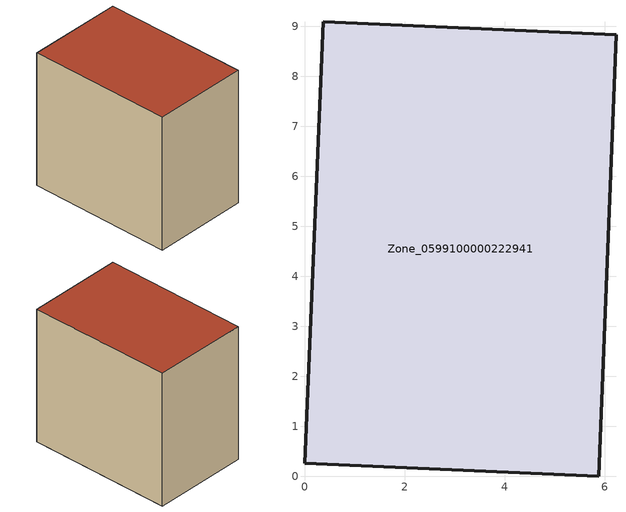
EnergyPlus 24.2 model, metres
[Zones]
Zone_0599100000222941
 floor ground (C_G): 5.88,0 0,0.26 0.37,9.09 6.23,8.83 z1.09
 wall outside (C_F): 0,0.26 5.88,0 6.23,8.83 0.37,9.09 0,0.26 z1.09:9.5
 roof outside (C_R): 6.23,8.83 0.37,9.09 0,0.26 5.88,0 z9.5
[BUILDING]
Pand.0599100000222941: North Axis=0; Terrain=City; Loads Convergence Tolerance Value=0.04; Temperature Convergence Tolerance Value=0.4; Solar Distribution=FullExterior; Maximum Number of Warmup Days=25; Minimum Number of Warmup Days=1
[Site:Location]
Rotterdam.The.Hague.AP_ZH_NLD Design_Conditions: Latitude=51.96; Longitude=4.45; Time Zone=1; Elevation=-4.5
[SITE:GROUNDTEMPERATURE:BUILDINGSURFACE]
18, 18, 18, 18, 18, 18, 18, 18, 18, 18, 18, 18
[MATERIAL] Thermal Absorptance=0.9; Solar Absorptance=0.7; Visible Absorptance=0.7
Name | Roughness | Thickness | Conductivity | Density | Specific Heat
G.TI.1965-1974 | MediumSmooth | 0.15 | 0.882353 | 540 | 1210
F.TI.1965-1974 | Rough | 0.3 | 0.697674 | 1920 | 840
R.TI.1965-1974 | MediumRough | 0.2 | 0.232558 | 1500 | 1000
[CONSTRUCTION]
C_G: G.TI.1965-1974
C_F: F.TI.1965-1974
C_R: R.TI.1965-1974
[ZONE]
Zone_0599100000222941: Type=1; Multiplier=1; Ceiling Height=Autocalculate; Volume=Autocalculate; Floor Area=autocalculate; Part of Total Floor Area=Yes
[ZONEINFILTRATION:DESIGNFLOWRATE]
Infil_Zone_0599100000222941: Zone or ZoneList or Space or SpaceList=Zone_0599100000222941; Schedule=AlwaysOn; Design Flow Rate Calculation Method=Flow/Area; Flow Rate per Floor Area=0.003; Constant Term Coefficient=1; Temperature Term Coefficient=0; Velocity Term Coefficient=0; Velocity Squared Term Coefficient=0
[HVACTEMPLATE:ZONE:IDEALLOADSAIRSYSTEM]
Zone_0599100000222941: Maximum Heating Supply Air Temperature=50; Minimum Cooling Supply Air Temperature=13; Maximum Heating Supply Air Humidity Ratio=0.0156; Minimum Cooling Supply Air Humidity Ratio=0.0077; Heating Limit=NoLimit; Cooling Limit=NoLimit; Dehumidification Control Type=ConstantSensibleHeatRatio; Cooling Sensible Heat Ratio=0.7; Dehumidification Setpoint=60; Humidification Control Type=None; Humidification Setpoint=30; Outdoor Air Method=None; Outdoor Air Flow Rate per Person=0.00944; Outdoor Air Flow Rate per Zone Floor Area=0; Outdoor Air Flow Rate per Zone=0; Demand Controlled Ventilation Type=None; Outdoor Air Economizer Type=NoEconomizer; Heat Recovery Type=None; Sensible Heat Recovery Effectiveness=0.7; Latent Heat Recovery Effectiveness=0.65
[ZONECONTROL:THERMOSTAT]
ThermostatControl_Zone_0599100000222941: Zone or ZoneList=Zone_0599100000222941; Control Type Schedule=DualSetpointControlType; Control 1=Thermostat_Zone_0599100000222941; Temperature Difference Between Cutout And Setpoint=0
[THERMOSTATSETPOINT:DUALSETPOINT]
Thermostat_Zone_0599100000222941: Heating Setpoint Temperature Schedule=HeatingSetpoint_Zone_0599100000222941; Cooling Setpoint Temperature Schedule=CoolingSetpoint_Zone_0599100000222941
[SCHEDULE:COMPACT]
HeatingSetpoint_Zone_0599100000222941: Through: 12/31, For: AllDays, Until: 24:00, 21
CoolingSetpoint_Zone_0599100000222941: Through: 12/31, For: AllDays, Until: 24:00, 24
DualSetpointControlType: Through: 12/31, For: AllDays, Until: 24:00, 4
AlwaysOn: Through: 12/31, For: AllDays, Until: 24:00, 1
